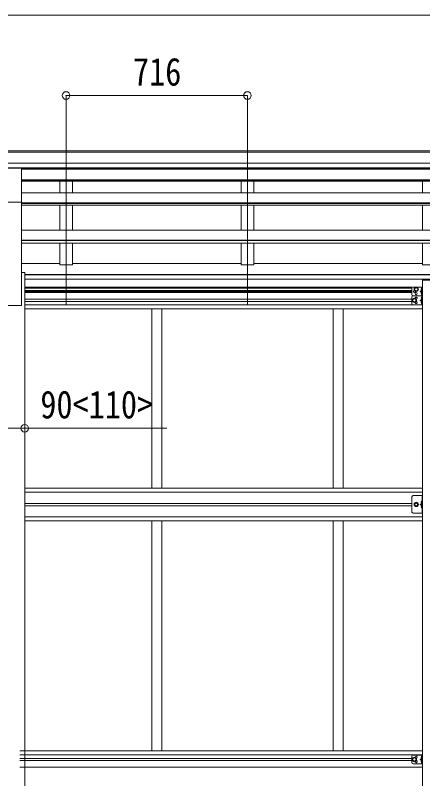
# Model space of a CAD drawing. Units: millimetres at full size, sheet at 1:30; details may follow other scales. Extents: x -8385 to 8479, y -5853 to 5787.
# Drawn here: x -151 to 1457, y -364 to 2649 of the extents above; entities that cross this region are included whole.
import ezdxf
from ezdxf.enums import TextEntityAlignment as Align

# ---------------------------------------------------------------- set-up
doc = ezdxf.new("R2010")
doc.units = ezdxf.units.MM
doc.header["$LTSCALE"] = 30
doc.header["$PDMODE"] = 32
doc.header["$PDSIZE"] = 30
for name, color, linetype, lineweight in [('0-1_本体', 4, 'Continuous', 9), ('0-2_部品', 7, 'Continuous', 9), ('0-8_PARTS2', 2, 'Continuous', 9), ('0-A_寸法', 4, 'Continuous', 9), ('1-1_GLASS', 4, 'Continuous', 9), ('1-2_GLASS_SEAL', 7, 'Continuous', 9), ('1-7', 7, 'Continuous', 9)]:
    doc.layers.add(name, color=color, linetype=linetype, lineweight=lineweight)
doc.styles.add('ＭＳ ゴシック', font='')
doc.styles.get('ＭＳ ゴシック').set_extended_font_data('MS Gothic')

msp = doc.modelspace()

# ---------------------------------------------------------------- linework, layer by layer
at = {"layer": '0-1_本体'}
for p, q in [((-1376.19, 2113.2), (4328.81, 2113.2)), ((-1376.19, 2107.84), (4328.81, 2107.84)), ((-1376.19, 2064.32), (4338.81, 2064.32)), ((-1376.19, 2046.65), (4338.81, 2046.65)), ((-126.19, 2044.28), (3088.81, 2044.28)), ((-126.19, 2041.32), (3088.81, 2041.32)), ((24.31, 2044.28), (24.31, 2041.32)), ((74.31, 2044.28), (74.31, 2041.32)), ((740.31, 2044.28), (740.31, 2041.32)), ((790.31, 2044.28), (790.31, 2041.32)), ((1456.31, 2044.28), (1456.31, 2041.32)), ((-126.19, 1999.37), (3088.81, 1999.37)), ((-126.19, 1997.67), (3088.81, 1997.67)), ((-126.19, 1993.89), (3088.81, 1993.89)), ((24.31, 1993.89), (24.31, 1948.46)), ((74.31, 1993.89), (74.31, 1948.46)), ((740.31, 1993.89), (740.31, 1948.46)), ((790.31, 1993.89), (790.31, 1948.46)), ((1456.31, 1993.89), (1456.31, 1948.46)), ((-126.19, 1948.46), (3088.81, 1948.46)), ((-126.19, 1503.67), (-126.19, 1910.62)), ((-126.19, 1907.88), (3088.81, 1907.88)), ((-126.19, 1906.19), (3088.81, 1906.19)), ((-126.19, 1899.32), (3088.81, 1899.32)), ((24.31, 1899.32), (24.31, 1800.22)), ((74.31, 1899.32), (74.31, 1800.22)), ((740.31, 1899.32), (740.31, 1800.22)), ((790.31, 1899.32), (790.31, 1800.22)), ((1456.31, 1899.32), (1456.31, 1800.22)), ((-126.19, 1800.22), (3088.81, 1800.22)), ((-126.19, 1761.08), (3088.81, 1761.08)), ((-126.19, 1759.41), (3088.81, 1759.41)), ((-126.19, 1749.77), (3088.81, 1749.77)), ((24.31, 1749.77), (24.31, 1664.27)), ((740.31, 1749.77), (740.31, 1664.27)), ((1456.31, 1749.77), (1456.31, 1664.27)), ((-126.19, 1669.49), (24.31, 1669.49)), ((74.31, 1669.49), (740.31, 1669.49)), ((790.31, 1669.49), (1456.31, 1669.49)), ((-126.19, 1633.67), (-113.69, 1633.67)), ((-113.69, 1633.67), (-113.69, -1246.33)), ((-113.69, 1625.18), (3076.31, 1625.18)), ((-113.69, 1623.8), (3076.31, 1623.8)), ((-113.69, 1606.62), (3076.31, 1606.62)), ((-211.19, 1503.67), (-126.19, 1503.67))]:
    msp.add_line(p, q, dxfattribs=at)
for points in [[(74.31, 1749.77), (74.31, 1664.27), (24.31, 1664.27)], [(790.31, 1749.77), (790.31, 1664.27), (740.31, 1664.27)], [(1506.31, 1749.77), (1506.31, 1664.27), (1456.31, 1664.27)]]:
    msp.add_lwpolyline(points, dxfattribs=at)
at = {"layer": '0-2_部品'}
for p, q in [((-211.19, 2044.78), (-126.19, 2044.78)), ((-126.19, 1910.62), (-126.19, 2044.78)), ((-211.19, 1910.62), (-126.19, 1910.62))]:
    msp.add_line(p, q, dxfattribs=at)
at = {"layer": '0-8_PARTS2'}
for p, q in [((49.31, 1506.42), (49.31, 2168.95)), ((765.31, 1506.42), (765.31, 2168.95))]:
    msp.add_line(p, q, dxfattribs=at)
at = {"layer": '0-A_寸法', "color": 6}
for p, q in [((-1382.69, 2648.58), (4345.31, 2648.58)), ((49.31, 2331.96), (765.31, 2331.96)), ((49.31, 2331.96), (49.31, 2122.31)), ((765.31, 2331.96), (765.31, 2122.31)), ((-223.69, 1018.58), (-113.69, 1018.58)), ((-113.69, 1018.58), (446.73, 1018.58))]:
    msp.add_line(p, q, dxfattribs=at)
for p in [(49.31, 2331.96), (765.31, 2331.96), (-113.69, 1018.58)]:
    msp.add_point(p, dxfattribs=at)
at = {"layer": '1-1_GLASS'}
for p, q in [((1456.3, 1603.55), (1456.3, -949.78)), ((-113.69, 1575.09), (1416.3, 1575.09)), ((-113.69, 1571.59), (1414.3, 1571.59)), ((-113.69, 1562.59), (1414.3, 1562.59)), ((-113.69, 1559.09), (1414.3, 1559.09)), ((1414.3, 1554.09), (-113.69, 1554.09)), ((-113.69, 1528.09), (1414.3, 1528.09)), ((-113.69, 1519.09), (1414.3, 1519.09)), ((-113.69, 1505.59), (1456.3, 1505.59)), ((-113.69, 1489.59), (1456.3, 1489.59)), ((387.3, 1489.59), (387.3, 782.09)), ((427.3, 1489.59), (427.3, 782.09)), ((1103.3, 1489.59), (1103.3, 782.09)), ((1143.3, 1489.59), (1143.3, 782.09)), ((387.3, 653.09), (387.3, -254.41)), ((427.3, 653.09), (427.3, -254.41)), ((1103.3, 653.09), (1103.3, -254.41)), ((1143.3, 653.09), (1143.3, -254.41)), ((-133.49, -254.41), (1456.3, -254.41)), ((-133.49, -270.41), (1456.3, -270.41)), ((-133.49, -283.91), (1414.3, -283.91)), ((-133.49, -292.91), (1414.3, -292.91)), ((-133.49, -318.91), (1456.3, -318.91))]:
    msp.add_line(p, q, dxfattribs=at)
at = {"layer": '1-2_GLASS_SEAL'}
for p, q in [((1455.81, 1605.05), (1455.81, 1603.55)), ((1506.81, 1603.55), (1455.81, 1603.55)), ((1414.31, 1571.09), (1414.31, 1546.09)), ((1419.31, 1576.09), (1456.31, 1576.09)), ((1453.31, 1571.59), (1452.5, 1571.45)), ((1453.81, 1576.09), (1453.81, 1541.09)), ((1456.31, 1576.09), (1456.31, 1541.09)), ((1419.31, 1541.09), (1456.31, 1541.09)), ((1453.81, 1558.59), (1446.81, 1558.59)), ((1453.31, 1563.59), (1452.5, 1563.73)), ((1453.31, 1553.59), (1452.5, 1553.45)), ((1453.31, 1545.59), (1452.5, 1545.73)), ((1453.31, 1536.59), (1452.5, 1536.45)), ((1453.31, 1563.59), (1453.81, 1563.68)), ((1453.31, 1545.59), (1453.81, 1545.68)), ((1453.81, 1541.09), (1453.81, 1506.09)), ((1414.31, 1536.09), (1414.31, 1511.09)), ((1453.81, 1523.59), (1446.81, 1523.59)), ((1453.31, 1528.59), (1452.5, 1528.73)), ((1453.31, 1518.59), (1452.5, 1518.45)), ((1453.31, 1510.59), (1452.5, 1510.73)), ((1453.31, 1528.59), (1453.81, 1528.68)), ((1453.31, 1510.59), (1453.81, 1510.68)), ((1419.31, 1506.09), (1456.31, 1506.09)), ((1419.3, -270.91), (1456.3, -270.91)), ((1453.8, -270.91), (1453.8, -305.91)), ((1456.3, -270.91), (1456.3, -305.91)), ((1414.3, -275.91), (1414.3, -300.91)), ((1453.8, -288.41), (1446.8, -288.41)), ((1453.3, -275.41), (1452.5, -275.55)), ((1453.3, -283.41), (1452.5, -283.27)), ((1453.3, -293.41), (1452.5, -293.55)), ((1453.3, -301.41), (1452.5, -301.27)), ((1453.3, -283.41), (1453.8, -283.32)), ((1419.3, -305.91), (1456.3, -305.91)), ((1453.3, -301.41), (1453.8, -301.32))]:
    msp.add_line(p, q, dxfattribs=at)
for points in [[(1431.31, 1559.58), (1437.81, 1563.33), (1437.81, 1570.84), (1431.31, 1574.59), (1424.81, 1570.84), (1424.81, 1563.33)], [(1424.31, 1516.08), (1430.81, 1519.83), (1430.81, 1527.34), (1424.31, 1531.09), (1417.81, 1527.34), (1417.81, 1519.83)], [(1424.3, -295.92), (1430.8, -292.17), (1430.8, -284.66), (1424.3, -280.91), (1417.8, -284.66), (1417.8, -292.17)]]:
    msp.add_lwpolyline(points, close=True, dxfattribs=at)
for points in [[(1454.19, 1567.59), (1453.56, 1568.77), (1451.33, 1569.89)], [(1454.19, 1567.59), (1453.56, 1566.4), (1451.33, 1565.29)], [(1453.31, 1563.59), (1453.31, 1571.59), (1453.81, 1571.5), (1453.81, 1563.68)], [(1419.31, 1541.09), (1456.31, 1541.09), (1456.31, 1506.09)], [(1453.81, 1563.59), (1446.81, 1558.59), (1453.81, 1553.59)], [(1454.19, 1549.59), (1453.56, 1550.77), (1451.33, 1551.89)], [(1454.19, 1549.59), (1453.56, 1548.4), (1451.33, 1547.29)], [(1453.31, 1545.59), (1453.31, 1553.59), (1453.81, 1553.5), (1453.81, 1545.68)], [(1453.31, 1528.59), (1453.31, 1536.59), (1453.81, 1536.5), (1453.81, 1528.68)], [(1453.81, 1528.59), (1446.81, 1523.59), (1453.81, 1518.59)], [(1454.19, 1532.59), (1453.56, 1533.77), (1451.33, 1534.89)], [(1454.19, 1532.59), (1453.56, 1531.4), (1451.33, 1530.29)], [(1454.19, 1514.59), (1453.56, 1515.77), (1451.33, 1516.89)], [(1454.19, 1514.59), (1453.56, 1513.4), (1451.33, 1512.29)], [(1453.31, 1510.59), (1453.31, 1518.59), (1453.81, 1518.5), (1453.81, 1510.68)], [(1453.8, -283.41), (1446.8, -288.41), (1453.8, -293.41)], [(1454.19, -279.41), (1453.56, -278.23), (1451.33, -277.11)], [(1454.19, -279.41), (1453.56, -280.6), (1451.33, -281.71)], [(1454.19, -297.41), (1453.56, -296.23), (1451.33, -295.11)], [(1454.19, -297.41), (1453.56, -298.6), (1451.33, -299.71)], [(1453.3, -283.41), (1453.3, -275.41), (1453.8, -275.5), (1453.8, -283.32)], [(1453.3, -301.41), (1453.3, -293.41), (1453.8, -293.5), (1453.8, -301.32)]]:
    msp.add_lwpolyline(points, dxfattribs=at)
for centre, radius in [((1431.31, 1567.09), 8.5), ((1431.31, 1567.09), 7.5), ((1431.31, 1567.09), 6.5), ((1431.31, 1550.09), 4.25), ((1424.31, 1523.59), 8.5), ((1424.31, 1523.59), 7.5), ((1424.31, 1523.59), 6.5), ((1424.3, -288.41), 8.5), ((1424.3, -288.41), 7.5), ((1424.3, -288.41), 6.5)]:
    msp.add_circle(centre, radius, dxfattribs=at)
for centre, radius, start, end in [((1457.31, 1605.05), 1.5, 90, 180), ((1419.31, 1571.09), 5, 90, 180), ((1457.41, 1567.59), 6.5, 147.94412, 212.05588), ((1452.66, 1570.56), 0.9, 100, 147.94412), ((1419.31, 1546.09), 5, 180, 270), ((1419.31, 1536.09), 5, 90, 180), ((1424.31, 1558.59), 4.25, 94.76077, 6.29431), ((1457.41, 1549.59), 6.5, 147.94412, 212.05588), ((1452.66, 1564.62), 0.9, 212.05588, 260), ((1452.66, 1552.56), 0.9, 100, 147.94412), ((1452.66, 1546.62), 0.9, 212.05588, 260), ((1419.31, 1511.09), 5, 180, 270), ((1431.31, 1532.09), 4.25, 274.76077, 186.29431), ((1431.31, 1515.09), 4.25, 173.70569, 85.23923), ((1457.41, 1532.59), 6.5, 147.94412, 212.05588), ((1457.41, 1514.59), 6.5, 147.94412, 212.05588), ((1452.66, 1535.56), 0.9, 100, 147.94412), ((1452.66, 1529.62), 0.9, 212.05588, 260), ((1452.66, 1517.56), 0.9, 100, 147.94412), ((1452.66, 1511.62), 0.9, 212.05588, 260), ((1419.3, -275.91), 5, 90, 180), ((1419.3, -300.91), 5, 180, 270), ((1431.3, -279.91), 4.25, 274.76077, 186.29431), ((1431.3, -296.91), 4.25, 173.70569, 85.23923), ((1457.4, -279.41), 6.5, 147.94412, 212.05588), ((1457.4, -297.41), 6.5, 147.94412, 212.05588), ((1452.66, -276.44), 0.9, 100, 147.94412), ((1452.66, -282.38), 0.9, 212.05588, 260), ((1452.66, -294.44), 0.9, 100, 147.94412), ((1452.66, -300.38), 0.9, 212.05588, 260)]:
    msp.add_arc(centre, radius, start, end, dxfattribs=at)
at = {"layer": '1-7', "color": 4}
for p, q in [((-113.69, 782.09), (1456.56, 782.09)), ((-113.69, 766.59), (1456.56, 766.59)), ((-113.69, 722.09), (1414.56, 722.09)), ((1414.56, 713.09), (-113.69, 713.09)), ((-113.69, 668.59), (1456.56, 668.59)), ((-113.69, 653.09), (1456.56, 653.09))]:
    msp.add_line(p, q, dxfattribs=at)
at = {"layer": '1-7'}
for p, q in [((1414.56, 688.09), (1414.56, 748.09)), ((1419.56, 753.09), (1456.56, 753.09)), ((1453.56, 731.09), (1452.75, 730.95)), ((1453.56, 723.09), (1452.75, 723.23)), ((1453.56, 723.09), (1454.06, 723.18)), ((1454.06, 753.09), (1454.06, 683.09)), ((1454.06, 723.09), (1447.06, 718.09)), ((1454.06, 718.09), (1447.06, 718.09)), ((1454.06, 713.09), (1447.06, 718.09)), ((1453.56, 713.09), (1452.75, 712.95)), ((1453.56, 705.09), (1452.75, 705.23)), ((1453.56, 705.09), (1454.06, 705.18))]:
    msp.add_line(p, q, dxfattribs=at)
for points in [[(1419.56, 683.09), (1456.56, 683.09), (1456.56, 753.09)], [(1454.44, 727.09), (1453.81, 728.27), (1451.58, 729.39)], [(1454.44, 727.09), (1453.81, 725.9), (1451.58, 724.79)], [(1453.56, 723.09), (1453.56, 731.09), (1454.06, 731), (1454.06, 723.18)], [(1454.44, 709.09), (1453.81, 710.27), (1451.58, 711.39)], [(1454.44, 709.09), (1453.81, 707.9), (1451.58, 706.79)], [(1453.56, 705.09), (1453.56, 713.09), (1454.06, 713), (1454.06, 705.18)]]:
    msp.add_lwpolyline(points, dxfattribs=at)
msp.add_lwpolyline([(1439.06, 718.09), (1435.31, 711.59), (1427.8, 711.59), (1424.05, 718.09), (1427.8, 724.59), (1435.31, 724.59)], close=True, dxfattribs=at)
for radius in [8.5, 7.5, 6.5, 5.5]:
    msp.add_circle((1431.56, 718.09), radius, dxfattribs=at)
for centre, radius, start, end in [((1419.56, 748.09), 5, 90, 180), ((1457.66, 727.09), 6.5, 147.94412, 212.05588), ((1452.91, 730.06), 0.9, 100, 147.94412), ((1452.91, 724.12), 0.9, 212.05588, 260), ((1457.66, 709.09), 6.5, 147.94412, 212.05588), ((1452.91, 712.06), 0.9, 100, 147.94412), ((1452.91, 706.12), 0.9, 212.05588, 260), ((1419.56, 688.09), 5, 180, 270)]:
    msp.add_arc(centre, radius, start, end, dxfattribs=at)

# ---------------------------------------------------------------- texts
at = {"layer": '0-A_寸法', "color": 7, "style": 'ＭＳ ゴシック', "width": 0.85}
for s, p in [('716', (313.56, 2337.96)), ('90<110>', (-52.23, 1024.58))]:
    msp.add_text(s, height=110, dxfattribs=at).set_placement(p, align=Align.BOTTOM_LEFT)

doc.saveas('drawing.dxf')
